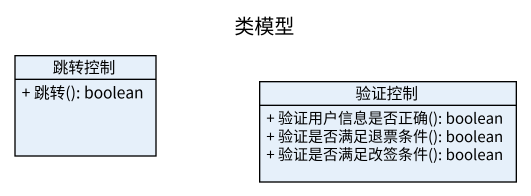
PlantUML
@startuml
title 类模型
hide circle
hide empty members
skinparam classAttributeIconSize 0
class 跳转控制 {
  + 跳转(): boolean
}
class 验证控制 {
  + 验证用户信息是否正确(): boolean
  + 验证是否满足退票条件(): boolean
  + 验证是否满足改签条件(): boolean
}
@enduml
